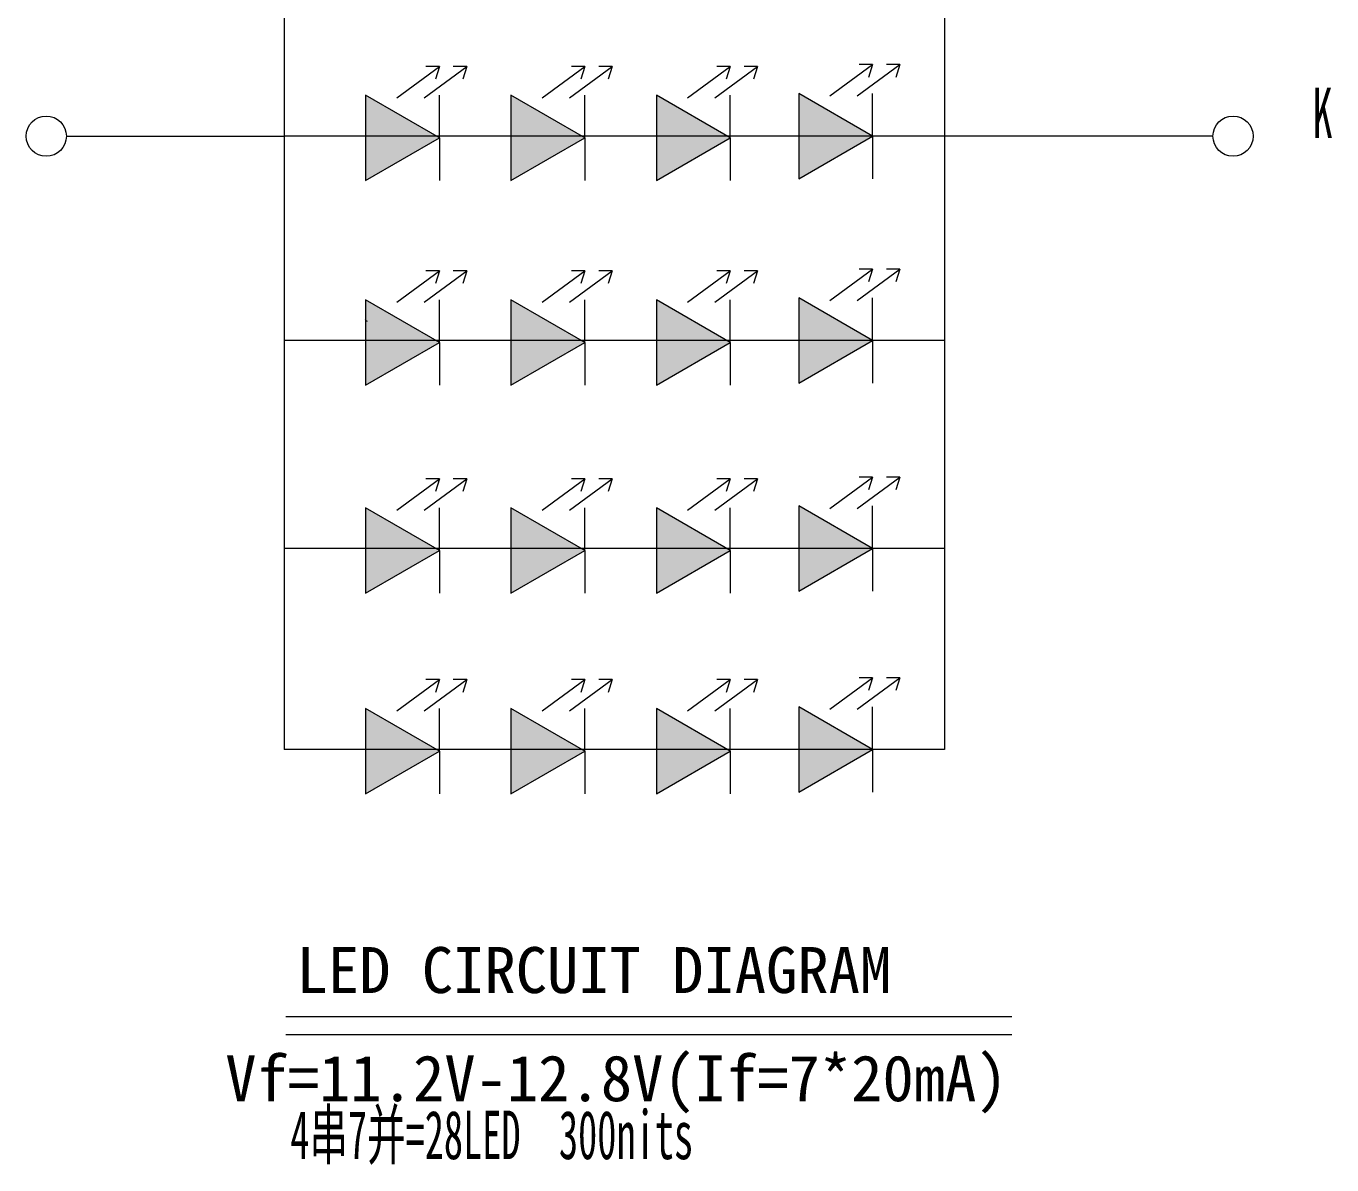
# Model space of a CAD drawing. Header units: millimetres. Extents: x 20850 to 34255, y -4073 to 3090.
# Drawn here: x 22577.7 to 22682.7, y 2207.7 to 2299.4 of the extents above; entities that cross this region are included whole.
import ezdxf

# ---------------------------------------------------------------- set-up
doc = ezdxf.new("R2010")
doc.units = ezdxf.units.MM
doc.header["$LTSCALE"] = 0.2
doc.layers.add('FPC', color=40, linetype='Continuous', lineweight=13)
doc.layers.add('L', color=1, linetype='Continuous', lineweight=5)
doc.styles.get("Standard").update_dxf_attribs({"font": 'simkai.ttf', "width": 0.58, "height": 8})
doc.styles.add('宋体', font='', dxfattribs={"height": 3})
doc.styles.get('宋体').set_extended_font_data('SimSun')

msp = doc.modelspace()

# ---------------------------------------------------------------- hatches: boundary and pattern name
at = {"layer": 'L', "linetype": 'ByBlock', "lineweight": 13}
for points in [[(22605.0026, 2293.7939), (22605.0026, 2286.931), (22610.9459, 2290.3624)], [(22605.0026, 2293.7939), (22605.0026, 2286.931), (22610.9459, 2290.3624)], [(22605.0026, 2293.7939), (22605.0026, 2286.931), (22610.9459, 2290.3624)], [(22605.0026, 2293.7939), (22605.0026, 2286.931), (22610.9459, 2290.3624)], [(22605.0026, 2293.7939), (22605.0026, 2286.931), (22610.9459, 2290.3624)], [(22605.0026, 2293.7939), (22605.0026, 2286.931), (22610.9459, 2290.3624)], [(22605.0026, 2293.7939), (22605.0026, 2286.931), (22610.9459, 2290.3624)], [(22616.6999, 2293.7939), (22616.6999, 2286.931), (22622.6433, 2290.3624)], [(22616.6999, 2293.7939), (22616.6999, 2286.931), (22622.6433, 2290.3624)], [(22616.6999, 2293.7939), (22616.6999, 2286.931), (22622.6433, 2290.3624)], [(22616.6999, 2293.7939), (22616.6999, 2286.931), (22622.6433, 2290.3624)], [(22616.6999, 2293.7939), (22616.6999, 2286.931), (22622.6433, 2290.3624)], [(22616.6999, 2293.7939), (22616.6999, 2286.931), (22622.6433, 2290.3624)], [(22616.6999, 2293.7939), (22616.6999, 2286.931), (22622.6433, 2290.3624)], [(22628.3972, 2293.7939), (22628.3972, 2286.931), (22634.3406, 2290.3624)], [(22628.3972, 2293.7939), (22628.3972, 2286.931), (22634.3406, 2290.3624)], [(22628.3972, 2293.7939), (22628.3972, 2286.931), (22634.3406, 2290.3624)], [(22628.3972, 2293.7939), (22628.3972, 2286.931), (22634.3406, 2290.3624)], [(22628.3972, 2293.7939), (22628.3972, 2286.931), (22634.3406, 2290.3624)], [(22628.3972, 2293.7939), (22628.3972, 2286.931), (22634.3406, 2290.3624)], [(22628.3972, 2293.7939), (22628.3972, 2286.931), (22634.3406, 2290.3624)], [(22639.8465, 2293.937), (22639.8465, 2287.0742), (22645.7899, 2290.5056)], [(22639.8465, 2293.937), (22639.8465, 2287.0742), (22645.7899, 2290.5056)], [(22639.8465, 2293.937), (22639.8465, 2287.0742), (22645.7899, 2290.5056)], [(22639.8465, 2293.937), (22639.8465, 2287.0742), (22645.7899, 2290.5056)], [(22639.8465, 2293.937), (22639.8465, 2287.0742), (22645.7899, 2290.5056)], [(22639.8465, 2293.937), (22639.8465, 2287.0742), (22645.7899, 2290.5056)], [(22639.8465, 2293.937), (22639.8465, 2287.0742), (22645.7899, 2290.5056)], [(22605.0026, 2277.3394), (22605.0026, 2270.4766), (22610.9459, 2273.908)], [(22605.0026, 2277.3394), (22605.0026, 2270.4766), (22610.9459, 2273.908)], [(22605.0026, 2277.3394), (22605.0026, 2270.4766), (22610.9459, 2273.908)], [(22605.0026, 2277.3394), (22605.0026, 2270.4766), (22610.9459, 2273.908)], [(22605.0026, 2277.3394), (22605.0026, 2270.4766), (22610.9459, 2273.908)], [(22605.0026, 2277.3394), (22605.0026, 2270.4766), (22610.9459, 2273.908)], [(22605.0026, 2277.3394), (22605.0026, 2270.4766), (22610.9459, 2273.908)], [(22616.6999, 2277.3394), (22616.6999, 2270.4766), (22622.6433, 2273.908)], [(22616.6999, 2277.3394), (22616.6999, 2270.4766), (22622.6433, 2273.908)], [(22616.6999, 2277.3394), (22616.6999, 2270.4766), (22622.6433, 2273.908)], [(22616.6999, 2277.3394), (22616.6999, 2270.4766), (22622.6433, 2273.908)], [(22616.6999, 2277.3394), (22616.6999, 2270.4766), (22622.6433, 2273.908)], [(22616.6999, 2277.3394), (22616.6999, 2270.4766), (22622.6433, 2273.908)], [(22616.6999, 2277.3394), (22616.6999, 2270.4766), (22622.6433, 2273.908)], [(22628.3972, 2277.3394), (22628.3972, 2270.4766), (22634.3406, 2273.908)], [(22628.3972, 2277.3394), (22628.3972, 2270.4766), (22634.3406, 2273.908)], [(22628.3972, 2277.3394), (22628.3972, 2270.4766), (22634.3406, 2273.908)], [(22628.3972, 2277.3394), (22628.3972, 2270.4766), (22634.3406, 2273.908)], [(22628.3972, 2277.3394), (22628.3972, 2270.4766), (22634.3406, 2273.908)], [(22628.3972, 2277.3394), (22628.3972, 2270.4766), (22634.3406, 2273.908)], [(22628.3972, 2277.3394), (22628.3972, 2270.4766), (22634.3406, 2273.908)], [(22639.8465, 2277.4826), (22639.8465, 2270.6198), (22645.7899, 2274.0512)], [(22639.8465, 2277.4826), (22639.8465, 2270.6198), (22645.7899, 2274.0512)], [(22639.8465, 2277.4826), (22639.8465, 2270.6198), (22645.7899, 2274.0512)], [(22639.8465, 2277.4826), (22639.8465, 2270.6198), (22645.7899, 2274.0512)], [(22639.8465, 2277.4826), (22639.8465, 2270.6198), (22645.7899, 2274.0512)], [(22639.8465, 2277.4826), (22639.8465, 2270.6198), (22645.7899, 2274.0512)], [(22639.8465, 2277.4826), (22639.8465, 2270.6198), (22645.7899, 2274.0512)], [(22605.0026, 2260.5985), (22605.0026, 2253.7357), (22610.9459, 2257.1671)], [(22605.0026, 2260.5985), (22605.0026, 2253.7357), (22610.9459, 2257.1671)], [(22605.0026, 2260.5985), (22605.0026, 2253.7357), (22610.9459, 2257.1671)], [(22605.0026, 2260.5985), (22605.0026, 2253.7357), (22610.9459, 2257.1671)], [(22605.0026, 2260.5985), (22605.0026, 2253.7357), (22610.9459, 2257.1671)], [(22605.0026, 2260.5985), (22605.0026, 2253.7357), (22610.9459, 2257.1671)], [(22605.0026, 2260.5985), (22605.0026, 2253.7357), (22610.9459, 2257.1671)], [(22616.6999, 2260.5985), (22616.6999, 2253.7357), (22622.6433, 2257.1671)], [(22616.6999, 2260.5985), (22616.6999, 2253.7357), (22622.6433, 2257.1671)], [(22616.6999, 2260.5985), (22616.6999, 2253.7357), (22622.6433, 2257.1671)], [(22616.6999, 2260.5985), (22616.6999, 2253.7357), (22622.6433, 2257.1671)], [(22616.6999, 2260.5985), (22616.6999, 2253.7357), (22622.6433, 2257.1671)], [(22616.6999, 2260.5985), (22616.6999, 2253.7357), (22622.6433, 2257.1671)], [(22616.6999, 2260.5985), (22616.6999, 2253.7357), (22622.6433, 2257.1671)], [(22628.3972, 2260.5985), (22628.3972, 2253.7357), (22634.3406, 2257.1671)], [(22628.3972, 2260.5985), (22628.3972, 2253.7357), (22634.3406, 2257.1671)], [(22628.3972, 2260.5985), (22628.3972, 2253.7357), (22634.3406, 2257.1671)], [(22628.3972, 2260.5985), (22628.3972, 2253.7357), (22634.3406, 2257.1671)], [(22628.3972, 2260.5985), (22628.3972, 2253.7357), (22634.3406, 2257.1671)], [(22628.3972, 2260.5985), (22628.3972, 2253.7357), (22634.3406, 2257.1671)], [(22628.3972, 2260.5985), (22628.3972, 2253.7357), (22634.3406, 2257.1671)], [(22639.8465, 2260.7417), (22639.8465, 2253.8789), (22645.7899, 2257.3103)], [(22639.8465, 2260.7417), (22639.8465, 2253.8789), (22645.7899, 2257.3103)], [(22639.8465, 2260.7417), (22639.8465, 2253.8789), (22645.7899, 2257.3103)], [(22639.8465, 2260.7417), (22639.8465, 2253.8789), (22645.7899, 2257.3103)], [(22639.8465, 2260.7417), (22639.8465, 2253.8789), (22645.7899, 2257.3103)], [(22639.8465, 2260.7417), (22639.8465, 2253.8789), (22645.7899, 2257.3103)], [(22639.8465, 2260.7417), (22639.8465, 2253.8789), (22645.7899, 2257.3103)], [(22605.0026, 2244.435), (22605.0026, 2237.5721), (22610.9459, 2241.0035)], [(22605.0026, 2244.435), (22605.0026, 2237.5721), (22610.9459, 2241.0035)], [(22605.0026, 2244.435), (22605.0026, 2237.5721), (22610.9459, 2241.0035)], [(22605.0026, 2244.435), (22605.0026, 2237.5721), (22610.9459, 2241.0035)], [(22605.0026, 2244.435), (22605.0026, 2237.5721), (22610.9459, 2241.0035)], [(22605.0026, 2244.435), (22605.0026, 2237.5721), (22610.9459, 2241.0035)], [(22605.0026, 2244.435), (22605.0026, 2237.5721), (22610.9459, 2241.0035)], [(22616.6999, 2244.435), (22616.6999, 2237.5721), (22622.6433, 2241.0035)], [(22616.6999, 2244.435), (22616.6999, 2237.5721), (22622.6433, 2241.0035)], [(22616.6999, 2244.435), (22616.6999, 2237.5721), (22622.6433, 2241.0035)], [(22616.6999, 2244.435), (22616.6999, 2237.5721), (22622.6433, 2241.0035)], [(22616.6999, 2244.435), (22616.6999, 2237.5721), (22622.6433, 2241.0035)], [(22616.6999, 2244.435), (22616.6999, 2237.5721), (22622.6433, 2241.0035)], [(22616.6999, 2244.435), (22616.6999, 2237.5721), (22622.6433, 2241.0035)], [(22628.3972, 2244.435), (22628.3972, 2237.5721), (22634.3406, 2241.0035)], [(22628.3972, 2244.435), (22628.3972, 2237.5721), (22634.3406, 2241.0035)], [(22628.3972, 2244.435), (22628.3972, 2237.5721), (22634.3406, 2241.0035)], [(22628.3972, 2244.435), (22628.3972, 2237.5721), (22634.3406, 2241.0035)], [(22628.3972, 2244.435), (22628.3972, 2237.5721), (22634.3406, 2241.0035)], [(22628.3972, 2244.435), (22628.3972, 2237.5721), (22634.3406, 2241.0035)], [(22628.3972, 2244.435), (22628.3972, 2237.5721), (22634.3406, 2241.0035)], [(22639.8465, 2244.5781), (22639.8465, 2237.7153), (22645.7899, 2241.1467)], [(22639.8465, 2244.5781), (22639.8465, 2237.7153), (22645.7899, 2241.1467)], [(22639.8465, 2244.5781), (22639.8465, 2237.7153), (22645.7899, 2241.1467)], [(22639.8465, 2244.5781), (22639.8465, 2237.7153), (22645.7899, 2241.1467)], [(22639.8465, 2244.5781), (22639.8465, 2237.7153), (22645.7899, 2241.1467)], [(22639.8465, 2244.5781), (22639.8465, 2237.7153), (22645.7899, 2241.1467)], [(22639.8465, 2244.5781), (22639.8465, 2237.7153), (22645.7899, 2241.1467)]]:
    msp.add_hatch(color=2, dxfattribs=at).paths.add_polyline_path(points)

# ---------------------------------------------------------------- linework, layer by layer
at = {"color": 7, "lineweight": 0}
for p, q in [((22598.5908, 2219.6554), (22656.9834, 2219.6554)), ((22598.5908, 2218.2071), (22656.9834, 2218.2071))]:
    msp.add_line(p, q, dxfattribs=at)
at = {"layer": 'FPC'}
msp.add_open_spline([(22605.1577, 2275.5917), (22605.1169, 2275.593), (22605.0309, 2275.6249), (22604.999, 2275.7109), (22604.9977, 2275.7517)], degree=3, dxfattribs=at)
at = {"layer": 'L', "color": 2, "linetype": 'ByBlock', "lineweight": 13}
for p, q in [((22598.4397, 2339.8645), (22598.4397, 2241.1467)), ((22651.5886, 2339.8645), (22651.5886, 2241.1467)), ((22607.5122, 2293.6012), (22610.9383, 2296.1248)), ((22609.7106, 2293.6012), (22613.1367, 2296.1248)), ((22610.9383, 2296.1248), (22609.8583, 2296.1248)), ((22610.9383, 2296.1248), (22610.618, 2295.0934)), ((22613.1367, 2296.1248), (22612.0567, 2296.1248)), ((22613.1367, 2296.1248), (22612.8164, 2295.0934)), ((22619.2095, 2293.6012), (22622.6356, 2296.1248)), ((22621.408, 2293.6012), (22624.8341, 2296.1248)), ((22622.6356, 2296.1248), (22621.5556, 2296.1248)), ((22622.6356, 2296.1248), (22622.3153, 2295.0934)), ((22624.8341, 2296.1248), (22623.754, 2296.1248)), ((22624.8341, 2296.1248), (22624.5138, 2295.0934)), ((22630.9069, 2293.6012), (22634.333, 2296.1248)), ((22633.1053, 2293.6012), (22636.5314, 2296.1248)), ((22634.333, 2296.1248), (22633.2529, 2296.1248)), ((22634.333, 2296.1248), (22634.0127, 2295.0934)), ((22636.5314, 2296.1248), (22635.4513, 2296.1248)), ((22636.5314, 2296.1248), (22636.2111, 2295.0934)), ((22642.3562, 2293.7444), (22645.7823, 2296.268)), ((22644.5546, 2293.7444), (22647.9807, 2296.268)), ((22645.7823, 2296.268), (22644.7022, 2296.268)), ((22645.7823, 2296.268), (22645.462, 2295.2366)), ((22647.9807, 2296.268), (22646.9007, 2296.268)), ((22647.9807, 2296.268), (22647.6604, 2295.2366)), ((22610.9459, 2290.3624), (22610.9459, 2293.7939)), ((22610.9459, 2290.3624), (22610.9459, 2293.7939)), ((22610.9459, 2290.3624), (22610.9459, 2293.7939)), ((22610.9459, 2290.3624), (22610.9459, 2293.7939)), ((22610.9459, 2290.3624), (22610.9459, 2293.7939)), ((22610.9459, 2290.3624), (22610.9459, 2293.7939)), ((22610.9459, 2290.3624), (22610.9459, 2293.7939)), ((22622.6433, 2290.3624), (22622.6433, 2293.7939)), ((22622.6433, 2290.3624), (22622.6433, 2293.7939)), ((22622.6433, 2290.3624), (22622.6433, 2293.7939)), ((22622.6433, 2290.3624), (22622.6433, 2293.7939)), ((22622.6433, 2290.3624), (22622.6433, 2293.7939)), ((22622.6433, 2290.3624), (22622.6433, 2293.7939)), ((22622.6433, 2290.3624), (22622.6433, 2293.7939)), ((22634.3406, 2290.3624), (22634.3406, 2293.7939)), ((22634.3406, 2290.3624), (22634.3406, 2293.7939)), ((22634.3406, 2290.3624), (22634.3406, 2293.7939)), ((22634.3406, 2290.3624), (22634.3406, 2293.7939)), ((22634.3406, 2290.3624), (22634.3406, 2293.7939)), ((22634.3406, 2290.3624), (22634.3406, 2293.7939)), ((22634.3406, 2290.3624), (22634.3406, 2293.7939)), ((22645.7899, 2290.5056), (22645.7899, 2293.937)), ((22645.7899, 2290.5056), (22645.7899, 2293.937)), ((22645.7899, 2290.5056), (22645.7899, 2293.937)), ((22645.7899, 2290.5056), (22645.7899, 2293.937)), ((22645.7899, 2290.5056), (22645.7899, 2293.937)), ((22645.7899, 2290.5056), (22645.7899, 2293.937)), ((22645.7899, 2290.5056), (22645.7899, 2293.937)), ((22580.9253, 2290.5056), (22598.4397, 2290.5056)), ((22651.5886, 2290.5056), (22598.4397, 2290.5056)), ((22610.9459, 2290.3624), (22610.9459, 2286.931)), ((22610.9459, 2290.3624), (22610.9459, 2286.931)), ((22610.9459, 2290.3624), (22610.9459, 2286.931)), ((22610.9459, 2290.3624), (22610.9459, 2286.931)), ((22610.9459, 2290.3624), (22610.9459, 2286.931)), ((22610.9459, 2290.3624), (22610.9459, 2286.931)), ((22610.9459, 2290.3624), (22610.9459, 2286.931)), ((22622.6433, 2290.3624), (22622.6433, 2286.931)), ((22622.6433, 2290.3624), (22622.6433, 2286.931)), ((22622.6433, 2290.3624), (22622.6433, 2286.931)), ((22622.6433, 2290.3624), (22622.6433, 2286.931)), ((22622.6433, 2290.3624), (22622.6433, 2286.931)), ((22622.6433, 2290.3624), (22622.6433, 2286.931)), ((22622.6433, 2290.3624), (22622.6433, 2286.931)), ((22634.3406, 2290.3624), (22634.3406, 2286.931)), ((22634.3406, 2290.3624), (22634.3406, 2286.931)), ((22634.3406, 2290.3624), (22634.3406, 2286.931)), ((22634.3406, 2290.3624), (22634.3406, 2286.931)), ((22634.3406, 2290.3624), (22634.3406, 2286.931)), ((22634.3406, 2290.3624), (22634.3406, 2286.931)), ((22634.3406, 2290.3624), (22634.3406, 2286.931)), ((22645.7899, 2290.5056), (22645.7899, 2287.0742)), ((22645.7899, 2290.5056), (22645.7899, 2287.0742)), ((22645.7899, 2290.5056), (22645.7899, 2287.0742)), ((22645.7899, 2290.5056), (22645.7899, 2287.0742)), ((22645.7899, 2290.5056), (22645.7899, 2287.0742)), ((22645.7899, 2290.5056), (22645.7899, 2287.0742)), ((22645.7899, 2290.5056), (22645.7899, 2287.0742)), ((22673.1748, 2290.5056), (22651.5886, 2290.5056)), ((22642.3562, 2277.29), (22645.7823, 2279.8136)), ((22644.5546, 2277.29), (22647.9807, 2279.8136)), ((22645.7823, 2279.8136), (22644.7022, 2279.8136)), ((22645.7823, 2279.8136), (22645.462, 2278.7821)), ((22647.9807, 2279.8136), (22646.9007, 2279.8136)), ((22647.9807, 2279.8136), (22647.6604, 2278.7821)), ((22607.5122, 2277.1468), (22610.9383, 2279.6704)), ((22609.7106, 2277.1468), (22613.1367, 2279.6704)), ((22610.9383, 2279.6704), (22609.8583, 2279.6704)), ((22610.9383, 2279.6704), (22610.618, 2278.6389)), ((22613.1367, 2279.6704), (22612.0567, 2279.6704)), ((22613.1367, 2279.6704), (22612.8164, 2278.6389)), ((22619.2095, 2277.1468), (22622.6356, 2279.6704)), ((22621.408, 2277.1468), (22624.8341, 2279.6704)), ((22622.6356, 2279.6704), (22621.5556, 2279.6704)), ((22622.6356, 2279.6704), (22622.3153, 2278.6389)), ((22624.8341, 2279.6704), (22623.754, 2279.6704)), ((22624.8341, 2279.6704), (22624.5138, 2278.6389)), ((22630.9069, 2277.1468), (22634.333, 2279.6704)), ((22633.1053, 2277.1468), (22636.5314, 2279.6704)), ((22634.333, 2279.6704), (22633.2529, 2279.6704)), ((22634.333, 2279.6704), (22634.0127, 2278.6389)), ((22636.5314, 2279.6704), (22635.4513, 2279.6704)), ((22636.5314, 2279.6704), (22636.2111, 2278.6389)), ((22610.9459, 2273.908), (22610.9459, 2277.3394)), ((22610.9459, 2273.908), (22610.9459, 2277.3394)), ((22610.9459, 2273.908), (22610.9459, 2277.3394)), ((22610.9459, 2273.908), (22610.9459, 2277.3394)), ((22610.9459, 2273.908), (22610.9459, 2277.3394)), ((22610.9459, 2273.908), (22610.9459, 2277.3394)), ((22610.9459, 2273.908), (22610.9459, 2277.3394)), ((22622.6433, 2273.908), (22622.6433, 2277.3394)), ((22622.6433, 2273.908), (22622.6433, 2277.3394)), ((22622.6433, 2273.908), (22622.6433, 2277.3394)), ((22622.6433, 2273.908), (22622.6433, 2277.3394)), ((22622.6433, 2273.908), (22622.6433, 2277.3394)), ((22622.6433, 2273.908), (22622.6433, 2277.3394)), ((22622.6433, 2273.908), (22622.6433, 2277.3394)), ((22634.3406, 2273.908), (22634.3406, 2277.3394)), ((22634.3406, 2273.908), (22634.3406, 2277.3394)), ((22634.3406, 2273.908), (22634.3406, 2277.3394)), ((22634.3406, 2273.908), (22634.3406, 2277.3394)), ((22634.3406, 2273.908), (22634.3406, 2277.3394)), ((22634.3406, 2273.908), (22634.3406, 2277.3394)), ((22634.3406, 2273.908), (22634.3406, 2277.3394)), ((22645.7899, 2274.0512), (22645.7899, 2277.4826)), ((22645.7899, 2274.0512), (22645.7899, 2277.4826)), ((22645.7899, 2274.0512), (22645.7899, 2277.4826)), ((22645.7899, 2274.0512), (22645.7899, 2277.4826)), ((22645.7899, 2274.0512), (22645.7899, 2277.4826)), ((22645.7899, 2274.0512), (22645.7899, 2277.4826)), ((22645.7899, 2274.0512), (22645.7899, 2277.4826)), ((22651.5886, 2274.0512), (22598.4397, 2274.0512)), ((22610.9459, 2273.908), (22610.9459, 2270.4766)), ((22610.9459, 2273.908), (22610.9459, 2270.4766)), ((22610.9459, 2273.908), (22610.9459, 2270.4766)), ((22610.9459, 2273.908), (22610.9459, 2270.4766)), ((22610.9459, 2273.908), (22610.9459, 2270.4766)), ((22610.9459, 2273.908), (22610.9459, 2270.4766)), ((22610.9459, 2273.908), (22610.9459, 2270.4766)), ((22622.6433, 2273.908), (22622.6433, 2270.4766)), ((22622.6433, 2273.908), (22622.6433, 2270.4766)), ((22622.6433, 2273.908), (22622.6433, 2270.4766)), ((22622.6433, 2273.908), (22622.6433, 2270.4766)), ((22622.6433, 2273.908), (22622.6433, 2270.4766)), ((22622.6433, 2273.908), (22622.6433, 2270.4766)), ((22622.6433, 2273.908), (22622.6433, 2270.4766)), ((22634.3406, 2273.908), (22634.3406, 2270.4766)), ((22634.3406, 2273.908), (22634.3406, 2270.4766)), ((22634.3406, 2273.908), (22634.3406, 2270.4766)), ((22634.3406, 2273.908), (22634.3406, 2270.4766)), ((22634.3406, 2273.908), (22634.3406, 2270.4766)), ((22634.3406, 2273.908), (22634.3406, 2270.4766)), ((22634.3406, 2273.908), (22634.3406, 2270.4766)), ((22645.7899, 2274.0512), (22645.7899, 2270.6198)), ((22645.7899, 2274.0512), (22645.7899, 2270.6198)), ((22645.7899, 2274.0512), (22645.7899, 2270.6198)), ((22645.7899, 2274.0512), (22645.7899, 2270.6198)), ((22645.7899, 2274.0512), (22645.7899, 2270.6198)), ((22645.7899, 2274.0512), (22645.7899, 2270.6198)), ((22645.7899, 2274.0512), (22645.7899, 2270.6198)), ((22642.3562, 2260.5491), (22645.7823, 2263.0727)), ((22644.5546, 2260.5491), (22647.9807, 2263.0727)), ((22645.7823, 2263.0727), (22644.7022, 2263.0727)), ((22645.7823, 2263.0727), (22645.462, 2262.0412)), ((22647.9807, 2263.0727), (22646.9007, 2263.0727)), ((22647.9807, 2263.0727), (22647.6604, 2262.0412)), ((22607.5122, 2260.4059), (22610.9383, 2262.9295)), ((22609.7106, 2260.4059), (22613.1367, 2262.9295)), ((22610.9383, 2262.9295), (22609.8583, 2262.9295)), ((22610.9383, 2262.9295), (22610.618, 2261.8981)), ((22613.1367, 2262.9295), (22612.0567, 2262.9295)), ((22613.1367, 2262.9295), (22612.8164, 2261.8981)), ((22619.2095, 2260.4059), (22622.6356, 2262.9295)), ((22621.408, 2260.4059), (22624.8341, 2262.9295)), ((22622.6356, 2262.9295), (22621.5556, 2262.9295)), ((22622.6356, 2262.9295), (22622.3153, 2261.8981)), ((22624.8341, 2262.9295), (22623.754, 2262.9295)), ((22624.8341, 2262.9295), (22624.5138, 2261.8981)), ((22630.9069, 2260.4059), (22634.333, 2262.9295)), ((22633.1053, 2260.4059), (22636.5314, 2262.9295)), ((22634.333, 2262.9295), (22633.2529, 2262.9295)), ((22634.333, 2262.9295), (22634.0127, 2261.8981)), ((22636.5314, 2262.9295), (22635.4513, 2262.9295)), ((22636.5314, 2262.9295), (22636.2111, 2261.8981)), ((22610.9459, 2257.1671), (22610.9459, 2260.5985)), ((22610.9459, 2257.1671), (22610.9459, 2260.5985)), ((22610.9459, 2257.1671), (22610.9459, 2260.5985)), ((22610.9459, 2257.1671), (22610.9459, 2260.5985)), ((22610.9459, 2257.1671), (22610.9459, 2260.5985)), ((22610.9459, 2257.1671), (22610.9459, 2260.5985)), ((22610.9459, 2257.1671), (22610.9459, 2260.5985)), ((22622.6433, 2257.1671), (22622.6433, 2260.5985)), ((22622.6433, 2257.1671), (22622.6433, 2260.5985)), ((22622.6433, 2257.1671), (22622.6433, 2260.5985)), ((22622.6433, 2257.1671), (22622.6433, 2260.5985)), ((22622.6433, 2257.1671), (22622.6433, 2260.5985)), ((22622.6433, 2257.1671), (22622.6433, 2260.5985)), ((22622.6433, 2257.1671), (22622.6433, 2260.5985)), ((22634.3406, 2257.1671), (22634.3406, 2260.5985)), ((22634.3406, 2257.1671), (22634.3406, 2260.5985)), ((22634.3406, 2257.1671), (22634.3406, 2260.5985)), ((22634.3406, 2257.1671), (22634.3406, 2260.5985)), ((22634.3406, 2257.1671), (22634.3406, 2260.5985)), ((22634.3406, 2257.1671), (22634.3406, 2260.5985)), ((22634.3406, 2257.1671), (22634.3406, 2260.5985)), ((22645.7899, 2257.3103), (22645.7899, 2260.7417)), ((22645.7899, 2257.3103), (22645.7899, 2260.7417)), ((22645.7899, 2257.3103), (22645.7899, 2260.7417)), ((22645.7899, 2257.3103), (22645.7899, 2260.7417)), ((22645.7899, 2257.3103), (22645.7899, 2260.7417)), ((22645.7899, 2257.3103), (22645.7899, 2260.7417)), ((22645.7899, 2257.3103), (22645.7899, 2260.7417)), ((22651.5886, 2257.3103), (22598.4397, 2257.3103)), ((22651.5886, 2257.3103), (22598.4397, 2257.3103)), ((22610.9459, 2257.1671), (22610.9459, 2253.7357)), ((22610.9459, 2257.1671), (22610.9459, 2253.7357)), ((22610.9459, 2257.1671), (22610.9459, 2253.7357)), ((22610.9459, 2257.1671), (22610.9459, 2253.7357)), ((22610.9459, 2257.1671), (22610.9459, 2253.7357)), ((22610.9459, 2257.1671), (22610.9459, 2253.7357)), ((22610.9459, 2257.1671), (22610.9459, 2253.7357)), ((22622.6433, 2257.1671), (22622.6433, 2253.7357)), ((22622.6433, 2257.1671), (22622.6433, 2253.7357)), ((22622.6433, 2257.1671), (22622.6433, 2253.7357)), ((22622.6433, 2257.1671), (22622.6433, 2253.7357)), ((22622.6433, 2257.1671), (22622.6433, 2253.7357)), ((22622.6433, 2257.1671), (22622.6433, 2253.7357)), ((22622.6433, 2257.1671), (22622.6433, 2253.7357)), ((22634.3406, 2257.1671), (22634.3406, 2253.7357)), ((22634.3406, 2257.1671), (22634.3406, 2253.7357)), ((22634.3406, 2257.1671), (22634.3406, 2253.7357)), ((22634.3406, 2257.1671), (22634.3406, 2253.7357)), ((22634.3406, 2257.1671), (22634.3406, 2253.7357)), ((22634.3406, 2257.1671), (22634.3406, 2253.7357)), ((22634.3406, 2257.1671), (22634.3406, 2253.7357)), ((22645.7899, 2257.3103), (22645.7899, 2253.8789)), ((22645.7899, 2257.3103), (22645.7899, 2253.8789)), ((22645.7899, 2257.3103), (22645.7899, 2253.8789)), ((22645.7899, 2257.3103), (22645.7899, 2253.8789)), ((22645.7899, 2257.3103), (22645.7899, 2253.8789)), ((22645.7899, 2257.3103), (22645.7899, 2253.8789)), ((22645.7899, 2257.3103), (22645.7899, 2253.8789)), ((22607.5122, 2244.2423), (22610.9383, 2246.766)), ((22609.7106, 2244.2423), (22613.1367, 2246.766)), ((22610.9383, 2246.766), (22609.8583, 2246.766)), ((22610.9383, 2246.766), (22610.618, 2245.7345)), ((22613.1367, 2246.766), (22612.0567, 2246.766)), ((22613.1367, 2246.766), (22612.8164, 2245.7345)), ((22619.2095, 2244.2423), (22622.6356, 2246.766)), ((22621.408, 2244.2423), (22624.8341, 2246.766)), ((22622.6356, 2246.766), (22621.5556, 2246.766)), ((22622.6356, 2246.766), (22622.3153, 2245.7345)), ((22624.8341, 2246.766), (22623.754, 2246.766)), ((22624.8341, 2246.766), (22624.5138, 2245.7345)), ((22630.9069, 2244.2423), (22634.333, 2246.766)), ((22633.1053, 2244.2423), (22636.5314, 2246.766)), ((22634.333, 2246.766), (22633.2529, 2246.766)), ((22634.333, 2246.766), (22634.0127, 2245.7345)), ((22636.5314, 2246.766), (22635.4513, 2246.766)), ((22636.5314, 2246.766), (22636.2111, 2245.7345)), ((22642.3562, 2244.3855), (22645.7823, 2246.9091)), ((22644.5546, 2244.3855), (22647.9807, 2246.9091)), ((22645.7823, 2246.9091), (22644.7022, 2246.9091)), ((22645.7823, 2246.9091), (22645.462, 2245.8777)), ((22647.9807, 2246.9091), (22646.9007, 2246.9091)), ((22647.9807, 2246.9091), (22647.6604, 2245.8777)), ((22610.9459, 2241.0035), (22610.9459, 2244.435)), ((22610.9459, 2241.0035), (22610.9459, 2244.435)), ((22610.9459, 2241.0035), (22610.9459, 2244.435)), ((22610.9459, 2241.0035), (22610.9459, 2244.435)), ((22610.9459, 2241.0035), (22610.9459, 2244.435)), ((22610.9459, 2241.0035), (22610.9459, 2244.435)), ((22610.9459, 2241.0035), (22610.9459, 2244.435)), ((22622.6433, 2241.0035), (22622.6433, 2244.435)), ((22622.6433, 2241.0035), (22622.6433, 2244.435)), ((22622.6433, 2241.0035), (22622.6433, 2244.435)), ((22622.6433, 2241.0035), (22622.6433, 2244.435)), ((22622.6433, 2241.0035), (22622.6433, 2244.435)), ((22622.6433, 2241.0035), (22622.6433, 2244.435)), ((22622.6433, 2241.0035), (22622.6433, 2244.435)), ((22634.3406, 2241.0035), (22634.3406, 2244.435)), ((22634.3406, 2241.0035), (22634.3406, 2244.435)), ((22634.3406, 2241.0035), (22634.3406, 2244.435)), ((22634.3406, 2241.0035), (22634.3406, 2244.435)), ((22634.3406, 2241.0035), (22634.3406, 2244.435)), ((22634.3406, 2241.0035), (22634.3406, 2244.435)), ((22634.3406, 2241.0035), (22634.3406, 2244.435)), ((22645.7899, 2241.1467), (22645.7899, 2244.5781)), ((22645.7899, 2241.1467), (22645.7899, 2244.5781)), ((22645.7899, 2241.1467), (22645.7899, 2244.5781)), ((22645.7899, 2241.1467), (22645.7899, 2244.5781)), ((22645.7899, 2241.1467), (22645.7899, 2244.5781)), ((22645.7899, 2241.1467), (22645.7899, 2244.5781)), ((22645.7899, 2241.1467), (22645.7899, 2244.5781)), ((22651.5886, 2241.1467), (22598.4397, 2241.1467)), ((22610.9459, 2241.0035), (22610.9459, 2237.5721)), ((22610.9459, 2241.0035), (22610.9459, 2237.5721)), ((22610.9459, 2241.0035), (22610.9459, 2237.5721)), ((22610.9459, 2241.0035), (22610.9459, 2237.5721)), ((22610.9459, 2241.0035), (22610.9459, 2237.5721)), ((22610.9459, 2241.0035), (22610.9459, 2237.5721)), ((22610.9459, 2241.0035), (22610.9459, 2237.5721)), ((22622.6433, 2241.0035), (22622.6433, 2237.5721)), ((22622.6433, 2241.0035), (22622.6433, 2237.5721)), ((22622.6433, 2241.0035), (22622.6433, 2237.5721)), ((22622.6433, 2241.0035), (22622.6433, 2237.5721)), ((22622.6433, 2241.0035), (22622.6433, 2237.5721)), ((22622.6433, 2241.0035), (22622.6433, 2237.5721)), ((22622.6433, 2241.0035), (22622.6433, 2237.5721)), ((22634.3406, 2241.0035), (22634.3406, 2237.5721)), ((22634.3406, 2241.0035), (22634.3406, 2237.5721)), ((22634.3406, 2241.0035), (22634.3406, 2237.5721)), ((22634.3406, 2241.0035), (22634.3406, 2237.5721)), ((22634.3406, 2241.0035), (22634.3406, 2237.5721)), ((22634.3406, 2241.0035), (22634.3406, 2237.5721)), ((22634.3406, 2241.0035), (22634.3406, 2237.5721)), ((22645.7899, 2241.1467), (22645.7899, 2237.7153)), ((22645.7899, 2241.1467), (22645.7899, 2237.7153)), ((22645.7899, 2241.1467), (22645.7899, 2237.7153)), ((22645.7899, 2241.1467), (22645.7899, 2237.7153)), ((22645.7899, 2241.1467), (22645.7899, 2237.7153)), ((22645.7899, 2241.1467), (22645.7899, 2237.7153)), ((22645.7899, 2241.1467), (22645.7899, 2237.7153))]:
    msp.add_line(p, q, dxfattribs=at)
for points in [[(22605.0026, 2286.931), (22610.9459, 2290.3624), (22605.0026, 2293.7939)], [(22605.0026, 2286.931), (22610.9459, 2290.3624), (22605.0026, 2293.7939)], [(22605.0026, 2286.931), (22610.9459, 2290.3624), (22605.0026, 2293.7939)], [(22605.0026, 2286.931), (22610.9459, 2290.3624), (22605.0026, 2293.7939)], [(22605.0026, 2286.931), (22610.9459, 2290.3624), (22605.0026, 2293.7939)], [(22605.0026, 2286.931), (22610.9459, 2290.3624), (22605.0026, 2293.7939)], [(22605.0026, 2286.931), (22610.9459, 2290.3624), (22605.0026, 2293.7939)], [(22616.6999, 2286.931), (22622.6433, 2290.3624), (22616.6999, 2293.7939)], [(22616.6999, 2286.931), (22622.6433, 2290.3624), (22616.6999, 2293.7939)], [(22616.6999, 2286.931), (22622.6433, 2290.3624), (22616.6999, 2293.7939)], [(22616.6999, 2286.931), (22622.6433, 2290.3624), (22616.6999, 2293.7939)], [(22616.6999, 2286.931), (22622.6433, 2290.3624), (22616.6999, 2293.7939)], [(22616.6999, 2286.931), (22622.6433, 2290.3624), (22616.6999, 2293.7939)], [(22616.6999, 2286.931), (22622.6433, 2290.3624), (22616.6999, 2293.7939)], [(22628.3972, 2286.931), (22634.3406, 2290.3624), (22628.3972, 2293.7939)], [(22628.3972, 2286.931), (22634.3406, 2290.3624), (22628.3972, 2293.7939)], [(22628.3972, 2286.931), (22634.3406, 2290.3624), (22628.3972, 2293.7939)], [(22628.3972, 2286.931), (22634.3406, 2290.3624), (22628.3972, 2293.7939)], [(22628.3972, 2286.931), (22634.3406, 2290.3624), (22628.3972, 2293.7939)], [(22628.3972, 2286.931), (22634.3406, 2290.3624), (22628.3972, 2293.7939)], [(22628.3972, 2286.931), (22634.3406, 2290.3624), (22628.3972, 2293.7939)], [(22639.8465, 2287.0742), (22645.7899, 2290.5056), (22639.8465, 2293.937)], [(22639.8465, 2287.0742), (22645.7899, 2290.5056), (22639.8465, 2293.937)], [(22639.8465, 2287.0742), (22645.7899, 2290.5056), (22639.8465, 2293.937)], [(22639.8465, 2287.0742), (22645.7899, 2290.5056), (22639.8465, 2293.937)], [(22639.8465, 2287.0742), (22645.7899, 2290.5056), (22639.8465, 2293.937)], [(22639.8465, 2287.0742), (22645.7899, 2290.5056), (22639.8465, 2293.937)], [(22639.8465, 2287.0742), (22645.7899, 2290.5056), (22639.8465, 2293.937)], [(22605.0026, 2270.4766), (22610.9459, 2273.908), (22605.0026, 2277.3394)], [(22605.0026, 2270.4766), (22610.9459, 2273.908), (22605.0026, 2277.3394)], [(22605.0026, 2270.4766), (22610.9459, 2273.908), (22605.0026, 2277.3394)], [(22605.0026, 2270.4766), (22610.9459, 2273.908), (22605.0026, 2277.3394)], [(22605.0026, 2270.4766), (22610.9459, 2273.908), (22605.0026, 2277.3394)], [(22605.0026, 2270.4766), (22610.9459, 2273.908), (22605.0026, 2277.3394)], [(22605.0026, 2270.4766), (22610.9459, 2273.908), (22605.0026, 2277.3394)], [(22616.6999, 2270.4766), (22622.6433, 2273.908), (22616.6999, 2277.3394)], [(22616.6999, 2270.4766), (22622.6433, 2273.908), (22616.6999, 2277.3394)], [(22616.6999, 2270.4766), (22622.6433, 2273.908), (22616.6999, 2277.3394)], [(22616.6999, 2270.4766), (22622.6433, 2273.908), (22616.6999, 2277.3394)], [(22616.6999, 2270.4766), (22622.6433, 2273.908), (22616.6999, 2277.3394)], [(22616.6999, 2270.4766), (22622.6433, 2273.908), (22616.6999, 2277.3394)], [(22616.6999, 2270.4766), (22622.6433, 2273.908), (22616.6999, 2277.3394)], [(22628.3972, 2270.4766), (22634.3406, 2273.908), (22628.3972, 2277.3394)], [(22628.3972, 2270.4766), (22634.3406, 2273.908), (22628.3972, 2277.3394)], [(22628.3972, 2270.4766), (22634.3406, 2273.908), (22628.3972, 2277.3394)], [(22628.3972, 2270.4766), (22634.3406, 2273.908), (22628.3972, 2277.3394)], [(22628.3972, 2270.4766), (22634.3406, 2273.908), (22628.3972, 2277.3394)], [(22628.3972, 2270.4766), (22634.3406, 2273.908), (22628.3972, 2277.3394)], [(22628.3972, 2270.4766), (22634.3406, 2273.908), (22628.3972, 2277.3394)], [(22639.8465, 2270.6198), (22645.7899, 2274.0512), (22639.8465, 2277.4826)], [(22639.8465, 2270.6198), (22645.7899, 2274.0512), (22639.8465, 2277.4826)], [(22639.8465, 2270.6198), (22645.7899, 2274.0512), (22639.8465, 2277.4826)], [(22639.8465, 2270.6198), (22645.7899, 2274.0512), (22639.8465, 2277.4826)], [(22639.8465, 2270.6198), (22645.7899, 2274.0512), (22639.8465, 2277.4826)], [(22639.8465, 2270.6198), (22645.7899, 2274.0512), (22639.8465, 2277.4826)], [(22639.8465, 2270.6198), (22645.7899, 2274.0512), (22639.8465, 2277.4826)], [(22605.0026, 2253.7357), (22610.9459, 2257.1671), (22605.0026, 2260.5985)], [(22605.0026, 2253.7357), (22610.9459, 2257.1671), (22605.0026, 2260.5985)], [(22605.0026, 2253.7357), (22610.9459, 2257.1671), (22605.0026, 2260.5985)], [(22605.0026, 2253.7357), (22610.9459, 2257.1671), (22605.0026, 2260.5985)], [(22605.0026, 2253.7357), (22610.9459, 2257.1671), (22605.0026, 2260.5985)], [(22605.0026, 2253.7357), (22610.9459, 2257.1671), (22605.0026, 2260.5985)], [(22605.0026, 2253.7357), (22610.9459, 2257.1671), (22605.0026, 2260.5985)], [(22616.6999, 2253.7357), (22622.6433, 2257.1671), (22616.6999, 2260.5985)], [(22616.6999, 2253.7357), (22622.6433, 2257.1671), (22616.6999, 2260.5985)], [(22616.6999, 2253.7357), (22622.6433, 2257.1671), (22616.6999, 2260.5985)], [(22616.6999, 2253.7357), (22622.6433, 2257.1671), (22616.6999, 2260.5985)], [(22616.6999, 2253.7357), (22622.6433, 2257.1671), (22616.6999, 2260.5985)], [(22616.6999, 2253.7357), (22622.6433, 2257.1671), (22616.6999, 2260.5985)], [(22616.6999, 2253.7357), (22622.6433, 2257.1671), (22616.6999, 2260.5985)], [(22628.3972, 2253.7357), (22634.3406, 2257.1671), (22628.3972, 2260.5985)], [(22628.3972, 2253.7357), (22634.3406, 2257.1671), (22628.3972, 2260.5985)], [(22628.3972, 2253.7357), (22634.3406, 2257.1671), (22628.3972, 2260.5985)], [(22628.3972, 2253.7357), (22634.3406, 2257.1671), (22628.3972, 2260.5985)], [(22628.3972, 2253.7357), (22634.3406, 2257.1671), (22628.3972, 2260.5985)], [(22628.3972, 2253.7357), (22634.3406, 2257.1671), (22628.3972, 2260.5985)], [(22628.3972, 2253.7357), (22634.3406, 2257.1671), (22628.3972, 2260.5985)], [(22639.8465, 2253.8789), (22645.7899, 2257.3103), (22639.8465, 2260.7417)], [(22639.8465, 2253.8789), (22645.7899, 2257.3103), (22639.8465, 2260.7417)], [(22639.8465, 2253.8789), (22645.7899, 2257.3103), (22639.8465, 2260.7417)], [(22639.8465, 2253.8789), (22645.7899, 2257.3103), (22639.8465, 2260.7417)], [(22639.8465, 2253.8789), (22645.7899, 2257.3103), (22639.8465, 2260.7417)], [(22639.8465, 2253.8789), (22645.7899, 2257.3103), (22639.8465, 2260.7417)], [(22639.8465, 2253.8789), (22645.7899, 2257.3103), (22639.8465, 2260.7417)], [(22605.0026, 2237.5721), (22610.9459, 2241.0035), (22605.0026, 2244.435)], [(22605.0026, 2237.5721), (22610.9459, 2241.0035), (22605.0026, 2244.435)], [(22605.0026, 2237.5721), (22610.9459, 2241.0035), (22605.0026, 2244.435)], [(22605.0026, 2237.5721), (22610.9459, 2241.0035), (22605.0026, 2244.435)], [(22605.0026, 2237.5721), (22610.9459, 2241.0035), (22605.0026, 2244.435)], [(22605.0026, 2237.5721), (22610.9459, 2241.0035), (22605.0026, 2244.435)], [(22605.0026, 2237.5721), (22610.9459, 2241.0035), (22605.0026, 2244.435)], [(22616.6999, 2237.5721), (22622.6433, 2241.0035), (22616.6999, 2244.435)], [(22616.6999, 2237.5721), (22622.6433, 2241.0035), (22616.6999, 2244.435)], [(22616.6999, 2237.5721), (22622.6433, 2241.0035), (22616.6999, 2244.435)], [(22616.6999, 2237.5721), (22622.6433, 2241.0035), (22616.6999, 2244.435)], [(22616.6999, 2237.5721), (22622.6433, 2241.0035), (22616.6999, 2244.435)], [(22616.6999, 2237.5721), (22622.6433, 2241.0035), (22616.6999, 2244.435)], [(22616.6999, 2237.5721), (22622.6433, 2241.0035), (22616.6999, 2244.435)], [(22628.3972, 2237.5721), (22634.3406, 2241.0035), (22628.3972, 2244.435)], [(22628.3972, 2237.5721), (22634.3406, 2241.0035), (22628.3972, 2244.435)], [(22628.3972, 2237.5721), (22634.3406, 2241.0035), (22628.3972, 2244.435)], [(22628.3972, 2237.5721), (22634.3406, 2241.0035), (22628.3972, 2244.435)], [(22628.3972, 2237.5721), (22634.3406, 2241.0035), (22628.3972, 2244.435)], [(22628.3972, 2237.5721), (22634.3406, 2241.0035), (22628.3972, 2244.435)], [(22628.3972, 2237.5721), (22634.3406, 2241.0035), (22628.3972, 2244.435)], [(22639.8465, 2237.7153), (22645.7899, 2241.1467), (22639.8465, 2244.5781)], [(22639.8465, 2237.7153), (22645.7899, 2241.1467), (22639.8465, 2244.5781)], [(22639.8465, 2237.7153), (22645.7899, 2241.1467), (22639.8465, 2244.5781)], [(22639.8465, 2237.7153), (22645.7899, 2241.1467), (22639.8465, 2244.5781)], [(22639.8465, 2237.7153), (22645.7899, 2241.1467), (22639.8465, 2244.5781)], [(22639.8465, 2237.7153), (22645.7899, 2241.1467), (22639.8465, 2244.5781)], [(22639.8465, 2237.7153), (22645.7899, 2241.1467), (22639.8465, 2244.5781)]]:
    msp.add_lwpolyline(points, close=True, dxfattribs=at)
for centre in [(22579.3067, 2290.5056), (22674.7934, 2290.5056)]:
    msp.add_circle(centre, 1.6187, dxfattribs=at)

# ---------------------------------------------------------------- texts
at = {"color": 7, "lineweight": 0, "style": '宋体'}
for s, p in [(' LED CIRCUIT DIAGRAM ', (22596.9336, 2221.5377)), ('Vf=11.2V-12.8V(If=7*20mA)', (22593.7087, 2212.8297))]:
    msp.add_text(s, height=3.701523, dxfattribs=at).set_placement(p)
at = {"color": 7, "lineweight": 5, "insert": (22598.9462, 2212.0785), "char_height": 3.908905, "width": 82.003259, "attachment_point": 1}
msp.add_mtext('{\\fSimSun|b0|i0|c134|p54;4串7并=28LED  300nits   }', dxfattribs=at)
at = {"layer": 'L', "color": 2, "linetype": 'ByBlock', "lineweight": 13, "insert": (22682.7967, 2294.4113), "char_height": 4.0466, "width": 9.923345, "attachment_point": 3}
msp.add_mtext('K', dxfattribs=at)

doc.saveas('drawing.dxf')
